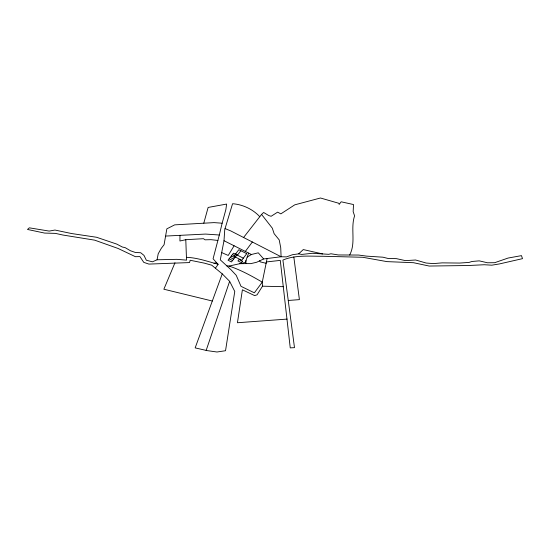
<?xml version="1.0" encoding="UTF-8"?>
<svg xmlns="http://www.w3.org/2000/svg" width="550" height="550" viewBox="0 0 550 550"><rect width="100%" height="100%" fill="white"/><g stroke="black" fill="none" stroke-linecap="round" stroke-linejoin="round"><path stroke-width="0.82" d="M179.967 235.489L179.933 241.003L185.79 239.697L203.452 238.693L205.067 239.821L211.014 239.663L217.889 240.453M239.69 263.711L245.912 263.608L245.974 260.556M245.912 263.608L250.827 263.629L256.706 262.24L263.663 258.947L281.091 256.754L286.522 256.898L292.462 254.719L298.691 253.846L301.737 254.437L312.276 253.282L328.756 254.32L330.914 253.763L338.381 254.959L358.586 255.049L366.637 256.135L382.986 257.201L387.949 258.438L396.399 258.637L405.433 260.631L415.621 260.006L426.168 263.038L433.373 263.601L442.241 262.866L459.663 263.058L469.074 262.412L472.024 261.47L479.236 260.858L487.499 262.776L494.67 262.701L508.076 258.053L521.469 255.633L522.5 258.651L499.386 263.938L491.796 265.183L484.296 264.743L468.236 265.519L429.192 266.049L413.511 262.707L386.946 261.621L362.746 257.276L322.609 256.266C309.396 256.334 295.364 254.788 282.899 260.061L294.491 347.655L290.249 347.875L280.28 260.397L266.406 261.938L262.261 282.143L254.361 292.82L241.01 286.33L236.232 275.33L230.959 269.706L220.289 259.841L224.001 240.714L224.751 229.597L232.567 203.713C242.667 204.462 252.876 209.22 259.786 216.7M222.248 273.873L195.154 347.889L207.089 350.611L216.975 352L225.534 350.728L234.768 291.452L229.639 281.311L222.248 273.873L211.702 265.183L204.394 263.147L190.149 260.253L189.558 262.57L148.919 264.096L143.784 262.377L139.913 256.582L135.444 256.706L118.044 248.449L94.676 240.157L62.92 235.036L55.392 233.379L44.584 233.076L27.5 229.453L29.315 227.831L49.17 231.083L54.966 230.044L71.603 233.544L96.566 237.263L116.799 244.111L122.313 247.012L125.228 247.672L130.467 250.766L135.341 252.457L140.718 252.746L143.99 255.406L146.348 260.239L152.433 261.814L157.066 259.779L158.221 253.749L161.377 248.188L164.079 244.729L166.849 228.841L174.673 224.861L214.06 222.619L222.145 223.197L225.857 209.598L226.634 204.064L208.134 207.446L203.789 223.169M267.066 258.686L266.124 263.292L260.391 261.931L259.538 260.824M222.145 223.197L219.319 234.994L205.562 234.073L165.921 236.053M219.319 234.994L213.077 258.775L217.944 264.199M349.663 255.008C356.221 242.681 350.261 228.759 354.585 215.868L353.162 211.647L353.499 204.545L341.144 201.795L339.157 204.456L338.944 203.314L320.464 198L294.759 204.841L280.837 213.874L277.633 212.135L271.123 216.274L268.84 215.593L263.629 212.472L261.559 214.417L243.595 237.483M206.161 350.398L229.639 281.311M248.607 253.076L245.307 262.46L229.061 266.069L226.552 265.781M174.969 262.776L163.866 289.218L212.314 301.022M263.663 258.947L258.273 252.814L251.412 254.492L234.107 245.781L228.222 255.447L221.698 252.587M229.061 266.069C240.701 269.913 251.556 275.914 262.261 282.143L262.501 286.192L257.056 294.821L254.623 295.604L242.392 289.795L237.449 322.74L287.072 319.096M215.572 267.946L218.24 264.261C207.79 261.566 197.429 257.702 186.429 257.324L185.79 239.697M245.314 251.426L252.361 241.972M236.864 254.904L231.468 261.965L228.058 260.226L233.475 253.186L243.327 258.177M240.866 250.724L237.662 254.918L235.627 253.887M298.691 253.846L303.27 249.583L322.609 253.935M247.191 257.097L251.412 254.492M213.957 263.436L216.343 262.653M288.255 300.479L299.406 299.626L293.824 256.994M157.066 259.779L176.866 259.339L186.56 260.143L186.429 257.324M262.501 286.192L283.498 286.688M225.046 228.594L230.718 230.897L281.091 256.754L280.734 247.775L279.207 239.903L274.141 233.702L272.312 228.167L261.559 214.417M224.001 240.714L234.107 245.781M232.396 254.588L235.792 256.307M231.316 255.991L234.712 257.716M230.237 257.4L233.633 259.132M229.151 258.809L232.554 260.549M246.73 253.681L241.746 260.267L233.826 256.238L238.837 249.7L246.73 253.681M242.44 261.25L241.367 262.673L237.944 260.934L239.016 259.518L242.44 261.25"/></g></svg>
